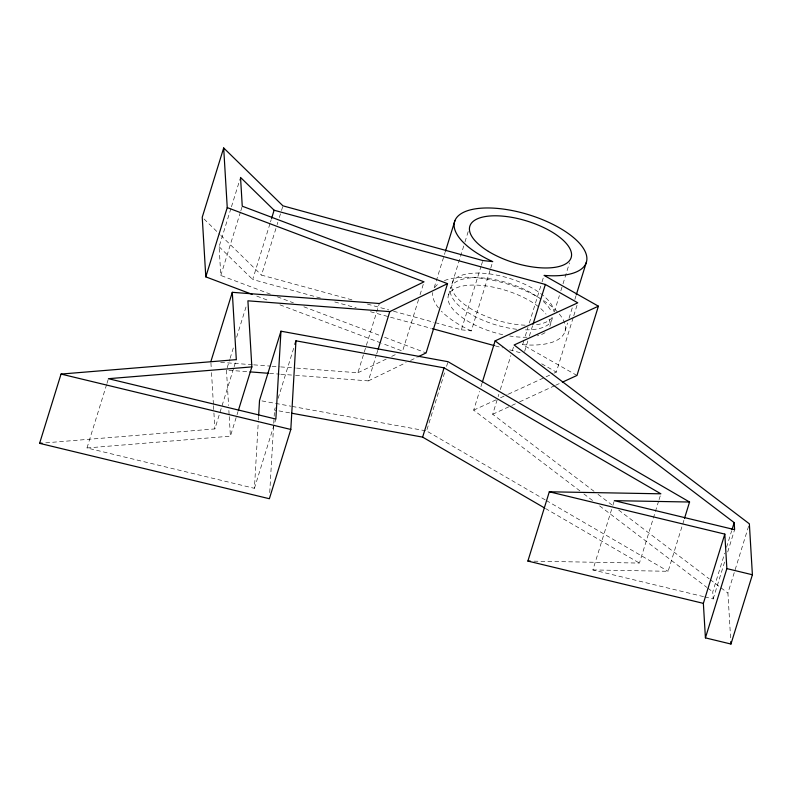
<?xml version="1.0" encoding="UTF-8"?>
<svg xmlns="http://www.w3.org/2000/svg" width="792" height="792" viewBox="0 0 792 792"><rect width="100%" height="100%" fill="white"/><g stroke="black" fill="none" stroke-linecap="round" stroke-linejoin="round"><path stroke-width="0.59" stroke-dasharray="3.96 2.97" d="M106.613 384.565L86.991 447.965L254.42 488.327L258.321 421.215M258.39 419.988L258.598 416.325M269.726 492.575L274.091 417.473M274.161 416.245L274.378 412.553M106.979 383.387L108.425 378.695M270.409 294.178L220.81 275.467L219.097 246.708L231.086 207.959M231.452 206.781L240.174 178.606M220.81 275.467L240.441 212.068M240.798 210.9L242.253 206.197M320.493 298.059L252.688 279.507L270.131 223.146M270.488 221.978L271.22 219.631M227.185 367.745L229.73 359.528M230.096 358.35L233.729 346.609M236.64 337.214L246.451 305.524M351.925 299.851L261.499 275.111L276.764 225.799M277.131 224.621L277.853 222.275M279.309 217.582L281.13 211.712M281.487 210.533L282.942 205.841M45.728 442.837L214.87 428.918L233.769 367.864M234.135 366.686L236.313 359.647M86.991 447.965L230.403 436.154L238.036 411.503M275.24 407.741L274.517 410.088L290.298 412.969M278.15 398.346L294.139 346.688M254.42 488.327L275.863 419.057M296.614 368.112L357.875 372.775L379.318 303.504M295.555 375.349L368.339 380.893L376.339 355.063M376.705 353.895L377.794 350.371M418.592 299.455L402.603 351.113L381.764 343.253M420.047 294.763L423.314 284.189M434.194 287.625L445.094 252.4M448.599 294.862L450.886 287.476M452.321 282.853L464.617 243.124M464.983 241.956L468.23 231.432M545.213 499.881L426.571 430.957L445.104 371.082M446.559 366.389L448.015 361.697M435.214 322.641L461.389 329.809L481.011 266.409M481.378 265.231L482.823 260.538M461.389 329.809L471.309 330.898L490.07 270.29M490.743 268.122L492.079 263.795M579.932 490.911L473.675 410.147L479.487 391.357M480.942 386.664L482.031 383.14M594.059 491.327L492.683 414.265L497.772 397.832M498.128 396.653L498.861 394.307M500.316 389.615L510.85 355.568M512.305 350.866L514.127 344.995M576.972 375.457L522.621 344.659L523.957 340.332M525.304 336.006L527.977 327.343M529.323 323.017L541.382 284.051M542.055 281.883L543.391 277.556M524.641 351.371L527.908 340.808M529.363 336.115L532.64 325.542M549.846 326.383L551.806 320.057M554.321 311.929L559.38 295.574M560.825 290.892L562.637 285.051M563.003 283.882L569.507 262.845M565.023 331.195L567.567 322.978M569.022 318.285L572.656 306.544M574.843 299.495L575.933 295.98M554.093 373.121L556.331 372.091L573.408 316.909M573.774 315.731L577.764 302.821M703.543 596.614L592.881 569.933L612.503 506.533M612.869 505.355L614.325 500.663M534.006 561.172L639.431 563.082L658.697 500.851M659.063 499.683L660.874 493.812M592.881 569.933L668.121 571.289L684.12 519.631M704.751 596.901L713.166 598.93L712.75 591.881L724.739 553.133M726.561 547.262L731.65 530.828M713.166 598.93L724.799 561.36M727.709 551.965L734.61 529.66M730.59 637.867L727.917 593.079L748.994 524.987M357.875 372.775L386.239 359.043M391.693 356.4L396.059 354.281M368.339 380.893L406.108 362.597M410.553 360.449L417.216 357.222M473.675 410.147L496.01 399.861M500.475 397.802L507.177 394.713M508.296 394.198L552.974 373.626M492.683 414.265L510.662 405.989M511.79 405.474L518.532 402.366M519.651 401.851L554.489 385.803M555.618 385.288L560.112 383.219M220.661 362.33L252.509 364.756M253.737 364.845L270.884 366.151M272.111 366.25L279.467 366.805M280.685 366.904L295.396 368.023M228.928 370.28L248.668 371.785M269.646 373.378L279.517 374.131M280.744 374.22L294.317 375.26M261.944 400.91L290.991 406.207M292.208 406.435L426.571 430.957M367.389 304.088L388.813 309.949M393.565 311.246L434.016 322.314M334.768 301.96L356.182 307.821M370.458 311.731L431.125 328.333M495.366 345.906L502.504 347.866M509.642 349.817L521.532 353.074M277.329 296.792L293.466 302.881M303.851 306.801L379.972 335.511M384.585 337.253L426.096 352.915M256.737 296.079L269.468 300.891M279.893 304.821L380.606 342.817M541.688 363.795L556.331 372.091M546.282 500.504L668.121 571.289M545.45 508.484L639.431 563.082M598 494.327L611.771 504.801M618.661 510.038L709.216 578.863M710.196 579.615L720.047 587.1M721.027 587.842L727.917 593.079M583.862 493.911L592.723 500.633M599.603 505.87L706.84 587.387M707.83 588.139L712.75 591.881M204.009 218.968L219.929 234.511M220.81 235.373L261.499 275.111M219.097 246.708L252.688 279.507M226.463 370.092L228.581 405.573M228.868 410.464L229.165 415.364M229.234 416.582L230.403 436.154M210.929 362.805L211.216 367.706M211.513 372.606L213.414 404.435M213.484 405.652L213.85 411.771M213.929 412.998L214.87 428.918M444.391 280.596A68.954 28.373 17.2 0 1 551.311 306.197A68.954 28.373 17.2 0 1 522.621 344.659M471.309 330.898A68.954 28.373 17.2 0 1 441.342 311.117M438.52 307.94A68.954 28.373 17.2 0 1 432.788 292.525M434.749 287.536A68.954 28.373 17.2 0 1 439.273 283.199M552.321 318.087A53.044 21.829 17.2 0 1 522.591 329.749M516.711 329.264A53.044 21.829 17.2 0 1 455.321 301.95A53.044 21.829 17.2 0 1 472.854 277.745A53.044 21.829 17.2 0 1 539.243 298.158M543.332 301.475A53.044 21.829 17.2 0 1 551.301 311.682M545.044 332.65A53.044 21.829 17.2 0 1 537.322 335.848M527.066 337.194A53.044 21.829 17.2 0 1 509.702 336.016M502.722 334.689A53.044 21.829 17.2 0 1 448.826 302.554A53.044 21.829 17.2 0 1 484.298 285.714A53.044 21.829 17.2 0 1 546.025 314.127M549.014 319.067A53.044 21.829 17.2 0 1 550.034 325.482M552.242 317.315A53.044 21.829 17.2 0 1 536.026 324.76M525.175 325.185A53.044 21.829 17.2 0 1 454.153 293.792A53.044 21.829 17.2 0 1 494.168 274.626A53.044 21.829 17.2 0 1 553.836 311.454"/><path stroke-width="1.19" d="M258.667 415.107L259.519 400.465L280.962 331.195L448.015 361.697L689.565 502.019L684.476 518.463M280.962 331.195L275.863 419.057L108.425 378.695L251.846 366.894L247.906 300.821L389.783 311.622L447.539 283.645L426.096 352.915L418.325 356.687M223.681 147.965L227.245 207.603L424.047 281.843L379.318 303.504L232.294 292.317L236.313 359.647L61.043 374.072L39.6 443.342L269.369 498.732L290.812 429.462L295.96 340.817L444.074 367.854L660.874 493.812L549.311 491.792L527.878 561.063L703.365 603.365L705.424 637.877L730.957 644.035L752.4 574.764L749.361 523.819L514.127 344.995L598.406 306.187L544.064 275.388A68.954 28.373 17.2 0 0 574.477 238.382A68.954 28.373 17.2 0 0 469.29 210.167A68.954 28.373 17.2 0 0 492.753 261.627L482.823 260.538L282.942 205.841L223.681 147.965L202.237 217.236L205.801 276.863L252.103 294.337M205.801 276.863L227.245 207.603M210.86 361.588L232.294 292.317M271.577 218.453L274.121 210.236L240.54 177.438L242.253 206.197L447.539 283.645M238.402 410.325L251.846 366.894M294.872 344.342L295.96 340.817M378.15 349.193L389.783 311.622M445.46 251.232L454.905 220.711M544.381 507.86L422.631 437.125L444.074 367.854M482.397 381.972L495.119 340.877L577.764 302.821L545.351 284.457L274.121 210.236M532.996 324.373L545.351 284.457M576.289 294.802L586.466 261.924M598.406 306.187L576.972 375.457L562.36 382.19M703.365 603.365L724.809 534.105L549.311 491.792M732.006 529.65L734.194 522.611L495.119 340.877M705.424 637.877L726.868 568.606L724.809 534.105M39.6 443.342L42.055 443.144M689.565 502.019L614.325 500.663L734.61 529.66L734.194 522.611M527.878 561.063L530.323 561.102M249.906 371.874L268.409 373.289M291.515 413.186L422.631 437.125M61.043 374.072L290.812 429.462M726.868 568.606L752.4 574.764M432.313 328.66L494.178 345.579M730.808 641.569L730.957 644.035M488.397 251.391A53.044 21.829 17.2 0 0 570.953 258.172A53.044 21.829 17.2 0 0 502.148 216.087A53.044 21.829 17.2 0 0 488.397 251.391"/></g></svg>
